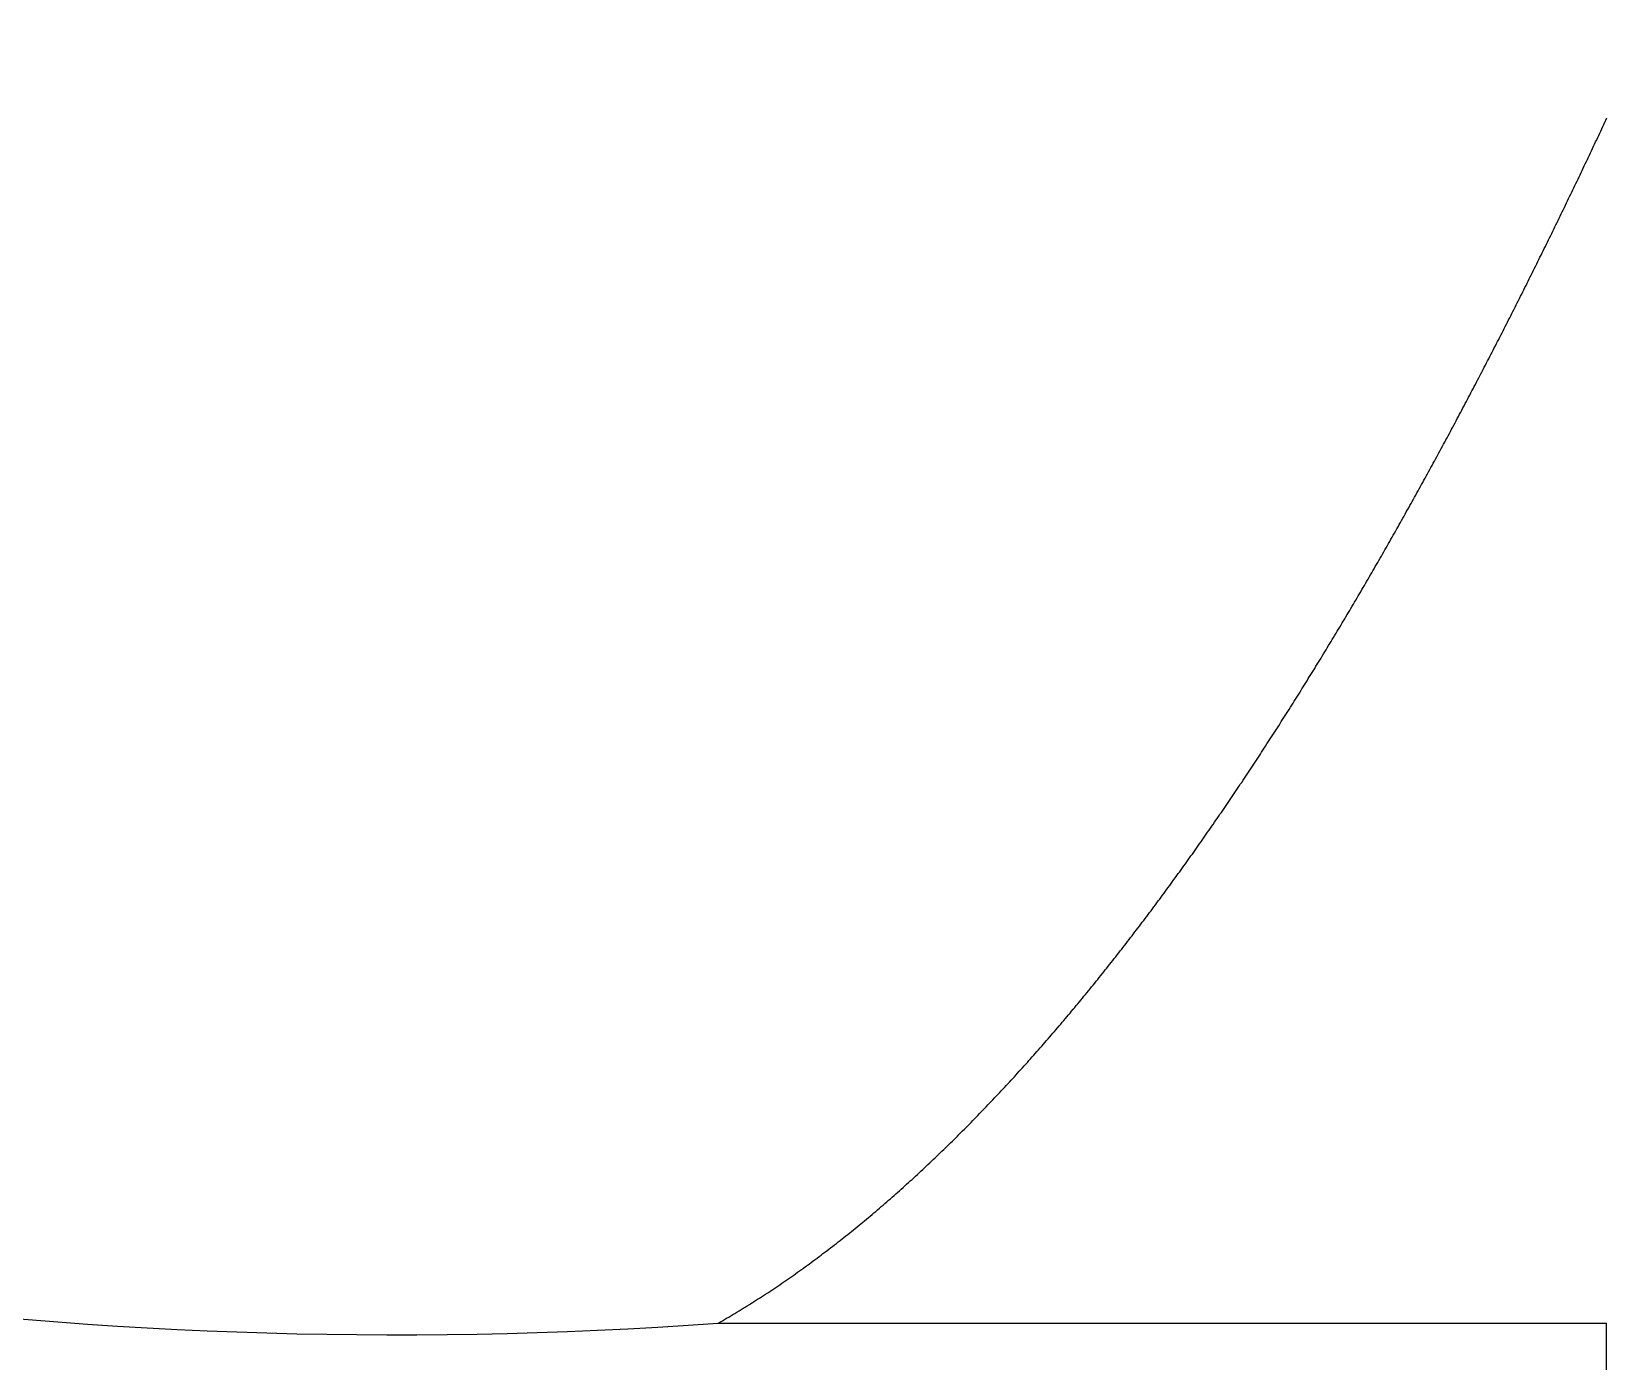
# Model space of a CAD drawing. Extents: x -12 to 116, y -14 to 98.
# Drawn here: x 37.13 to 39.917, y 32.479 to 34.832 of the extents above; entities that cross this region are included whole.
import ezdxf

# ---------------------------------------------------------------- set-up
doc = ezdxf.new("R2010")
doc.units = 0
doc.layers.get('0').update_dxf_attribs({"linetype": 'CONTINUOUS'})

msp = doc.modelspace()

# ---------------------------------------------------------------- linework, layer by layer
at = {"color": 7, "linetype": 'CONTINUOUS'}
for p in [(38.3454, 32.5465), (39.9171, 32.3839)]:
    msp.add_line(p, (39.9171, 32.5465), dxfattribs=at)
at = {"color": 7}
msp.add_polyline3d([(38.3454, 32.5465, 0), (38.3492, 32.5487, 0), (38.3529, 32.5508, 0), (38.3566, 32.5529, 0), (38.3603, 32.5551, 0), (38.3639, 32.5573, 0), (38.3676, 32.5594, 0), (38.3713, 32.5616, 0), (38.375, 32.5638, 0), (38.3786, 32.566, 0), (38.3823, 32.5682, 0), (38.386, 32.5705, 0), (38.3896, 32.5727, 0), (38.3932, 32.5749, 0), (38.3969, 32.5772, 0), (38.4005, 32.5795, 0), (38.4041, 32.5817, 0), (38.4078, 32.584, 0), (38.4114, 32.5863, 0), (38.415, 32.5886, 0), (38.4186, 32.5909, 0), (38.4222, 32.5932, 0), (38.4258, 32.5956, 0), (38.4293, 32.5979, 0), (38.4329, 32.6002, 0), (38.4365, 32.6026, 0), (38.4401, 32.605, 0), (38.4436, 32.6073, 0), (38.4472, 32.6097, 0), (38.4507, 32.6121, 0), (38.4543, 32.6145, 0), (38.4578, 32.6169, 0), (38.4613, 32.6193, 0), (38.4648, 32.6218, 0), (38.4684, 32.6242, 0), (38.4719, 32.6266, 0), (38.4754, 32.6291, 0), (38.4789, 32.6315, 0), (38.4824, 32.634, 0), (38.4859, 32.6365, 0), (38.4894, 32.639, 0), (38.4928, 32.6414, 0), (38.4963, 32.6439, 0), (38.4998, 32.6464, 0), (38.5032, 32.649, 0), (38.5067, 32.6515, 0), (38.5101, 32.654, 0), (38.5136, 32.6566, 0), (38.517, 32.6591, 0), (38.5205, 32.6616, 0), (38.5239, 32.6642, 0), (38.5273, 32.6668, 0), (38.5307, 32.6694, 0), (38.5341, 32.6719, 0), (38.5375, 32.6745, 0), (38.5409, 32.6771, 0), (38.5443, 32.6797, 0), (38.5477, 32.6823, 0), (38.5511, 32.685, 0), (38.5545, 32.6876, 0), (38.5578, 32.6902, 0), (38.5612, 32.6929, 0), (38.5646, 32.6955, 0), (38.5679, 32.6982, 0), (38.5713, 32.7008, 0), (38.5746, 32.7035, 0), (38.578, 32.7062, 0), (38.5813, 32.7088, 0), (38.5846, 32.7115, 0), (38.5879, 32.7142, 0), (38.5913, 32.7169, 0), (38.5946, 32.7196, 0), (38.5979, 32.7223, 0), (38.6012, 32.7251, 0), (38.6045, 32.7278, 0), (38.6078, 32.7305, 0), (38.611, 32.7333, 0), (38.6143, 32.736, 0), (38.6176, 32.7388, 0), (38.6209, 32.7415, 0), (38.6241, 32.7443, 0), (38.6274, 32.7471, 0), (38.6306, 32.7498, 0), (38.6339, 32.7526, 0), (38.6371, 32.7554, 0), (38.6404, 32.7582, 0), (38.6436, 32.761, 0), (38.6468, 32.7638, 0), (38.6501, 32.7666, 0), (38.6533, 32.7695, 0), (38.6565, 32.7723, 0), (38.6597, 32.7751, 0), (38.6629, 32.7779, 0), (38.6661, 32.7808, 0), (38.6693, 32.7836, 0), (38.6725, 32.7865, 0), (38.6756, 32.7894, 0), (38.6788, 32.7922, 0), (38.682, 32.7951, 0), (38.6852, 32.798, 0), (38.6883, 32.8008, 0), (38.6915, 32.8037, 0), (38.6946, 32.8066, 0), (38.6978, 32.8095, 0), (38.7009, 32.8124, 0), (38.7041, 32.8153, 0), (38.7072, 32.8182, 0), (38.7103, 32.8212, 0), (38.7134, 32.8241, 0), (38.7165, 32.827, 0), (38.7197, 32.83, 0), (38.7228, 32.8329, 0), (38.7259, 32.8358, 0), (38.729, 32.8388, 0), (38.7321, 32.8417, 0), (38.7351, 32.8447, 0), (38.7382, 32.8477, 0), (38.7413, 32.8506, 0), (38.7444, 32.8536, 0), (38.7475, 32.8566, 0), (38.7505, 32.8596, 0), (38.7536, 32.8626, 0), (38.7566, 32.8656, 0), (38.7597, 32.8686, 0), (38.7627, 32.8716, 0), (38.7658, 32.8746, 0), (38.7688, 32.8776, 0), (38.7718, 32.8806, 0), (38.7749, 32.8836, 0), (38.7779, 32.8866, 0), (38.7809, 32.8897, 0), (38.7839, 32.8927, 0), (38.7869, 32.8958, 0), (38.7899, 32.8988, 0), (38.7929, 32.9018, 0), (38.7959, 32.9049, 0), (38.7989, 32.908, 0), (38.8019, 32.911, 0), (38.8049, 32.9141, 0), (38.8079, 32.9172, 0), (38.8108, 32.9202, 0), (38.8138, 32.9233, 0), (38.8168, 32.9264, 0), (38.8197, 32.9295, 0), (38.8227, 32.9326, 0), (38.8256, 32.9357, 0), (38.8286, 32.9388, 0), (38.8315, 32.9419, 0), (38.8345, 32.945, 0), (38.8374, 32.9481, 0), (38.8403, 32.9512, 0), (38.8433, 32.9543, 0), (38.8462, 32.9575, 0), (38.8491, 32.9606, 0), (38.852, 32.9637, 0), (38.8549, 32.9669, 0), (38.8578, 32.97, 0), (38.8607, 32.9731, 0), (38.8636, 32.9763, 0), (38.8665, 32.9794, 0), (38.8694, 32.9826, 0), (38.8723, 32.9858, 0), (38.8752, 32.9889, 0), (38.878, 32.9921, 0), (38.8809, 32.9953, 0), (38.8838, 32.9984, 0), (38.8866, 33.0016, 0), (38.8895, 33.0048, 0), (38.8924, 33.008, 0), (38.8952, 33.0112, 0), (38.8981, 33.0144, 0), (38.9009, 33.0176, 0), (38.9037, 33.0208, 0), (38.9066, 33.024, 0), (38.9094, 33.0272, 0), (38.9122, 33.0304, 0), (38.9151, 33.0336, 0), (38.9179, 33.0368, 0), (38.9207, 33.04, 0), (38.9235, 33.0433, 0), (38.9263, 33.0465, 0), (38.9291, 33.0497, 0), (38.9319, 33.0529, 0), (38.9347, 33.0562, 0), (38.9375, 33.0594, 0), (38.9403, 33.0627, 0), (38.9431, 33.0659, 0), (38.9458, 33.0692, 0), (38.9486, 33.0724, 0), (38.9514, 33.0757, 0), (38.9542, 33.0789, 0), (38.9569, 33.0822, 0), (38.9597, 33.0855, 0), (38.9625, 33.0887, 0), (38.9652, 33.092, 0), (38.968, 33.0953, 0), (38.9707, 33.0986, 0), (38.9734, 33.1019, 0), (38.9762, 33.1051, 0), (38.9789, 33.1084, 0), (38.9816, 33.1117, 0), (38.9844, 33.115, 0), (38.9871, 33.1183, 0), (38.9898, 33.1216, 0), (38.9925, 33.1249, 0), (38.9953, 33.1282, 0), (38.998, 33.1315, 0), (39.0007, 33.1348, 0), (39.0034, 33.1382, 0), (39.0061, 33.1415, 0), (39.0088, 33.1448, 0), (39.0115, 33.1481, 0), (39.0141, 33.1515, 0), (39.0168, 33.1548, 0), (39.0195, 33.1581, 0), (39.0222, 33.1614, 0), (39.0249, 33.1648, 0), (39.0275, 33.1681, 0), (39.0302, 33.1715, 0), (39.0329, 33.1748, 0), (39.0355, 33.1782, 0), (39.0382, 33.1815, 0), (39.0408, 33.1849, 0), (39.0435, 33.1882, 0), (39.0461, 33.1916, 0), (39.0488, 33.195, 0), (39.0514, 33.1983, 0), (39.0541, 33.2017, 0), (39.0567, 33.2051, 0), (39.0593, 33.2084, 0), (39.0619, 33.2118, 0), (39.0646, 33.2152, 0), (39.0672, 33.2186, 0), (39.0698, 33.222, 0), (39.0724, 33.2253, 0), (39.075, 33.2287, 0), (39.0776, 33.2321, 0), (39.0802, 33.2355, 0), (39.0828, 33.2389, 0), (39.0854, 33.2423, 0), (39.088, 33.2457, 0), (39.0906, 33.2491, 0), (39.0932, 33.2525, 0), (39.0958, 33.2559, 0), (39.0984, 33.2593, 0), (39.1009, 33.2628, 0), (39.1035, 33.2662, 0), (39.1061, 33.2696, 0), (39.1087, 33.273, 0), (39.1112, 33.2764, 0), (39.1138, 33.2799, 0), (39.1163, 33.2833, 0), (39.1189, 33.2867, 0), (39.1214, 33.2902, 0), (39.124, 33.2936, 0), (39.1265, 33.297, 0), (39.1291, 33.3005, 0), (39.1316, 33.3039, 0), (39.1342, 33.3074, 0), (39.1367, 33.3108, 0), (39.1392, 33.3142, 0), (39.1418, 33.3177, 0), (39.1443, 33.3212, 0), (39.1468, 33.3246, 0), (39.1493, 33.3281, 0), (39.1518, 33.3315, 0), (39.1543, 33.335, 0), (39.1569, 33.3385, 0), (39.1594, 33.3419, 0), (39.1619, 33.3454, 0), (39.1644, 33.3489, 0), (39.1669, 33.3523, 0), (39.1694, 33.3558, 0), (39.1719, 33.3593, 0), (39.1743, 33.3628, 0), (39.1768, 33.3662, 0), (39.1793, 33.3697, 0), (39.1818, 33.3732, 0), (39.1843, 33.3767, 0), (39.1867, 33.3802, 0), (39.1892, 33.3837, 0), (39.1917, 33.3872, 0), (39.1941, 33.3907, 0), (39.1966, 33.3942, 0), (39.1991, 33.3977, 0), (39.2015, 33.4012, 0), (39.204, 33.4047, 0), (39.2064, 33.4082, 0), (39.2089, 33.4117, 0), (39.2113, 33.4152, 0), (39.2138, 33.4187, 0), (39.2162, 33.4222, 0), (39.2186, 33.4257, 0), (39.2211, 33.4292, 0), (39.2235, 33.4328, 0), (39.2259, 33.4363, 0), (39.2284, 33.4398, 0), (39.2308, 33.4433, 0), (39.2332, 33.4469, 0), (39.2356, 33.4504, 0), (39.238, 33.4539, 0), (39.2405, 33.4575, 0), (39.2429, 33.461, 0), (39.2453, 33.4645, 0), (39.2477, 33.4681, 0), (39.2501, 33.4716, 0), (39.2525, 33.4751, 0), (39.2549, 33.4787, 0), (39.2573, 33.4822, 0), (39.2597, 33.4858, 0), (39.262, 33.4893, 0), (39.2644, 33.4929, 0), (39.2668, 33.4964, 0), (39.2692, 33.5, 0), (39.2716, 33.5035, 0), (39.274, 33.5071, 0), (39.2763, 33.5107, 0), (39.2787, 33.5142, 0), (39.2811, 33.5178, 0), (39.2834, 33.5213, 0), (39.2858, 33.5249, 0), (39.2881, 33.5285, 0), (39.2905, 33.532, 0), (39.2929, 33.5356, 0), (39.2952, 33.5392, 0), (39.2976, 33.5428, 0), (39.2999, 33.5463, 0), (39.3023, 33.5499, 0), (39.3046, 33.5535, 0), (39.3069, 33.5571, 0), (39.3093, 33.5607, 0), (39.3116, 33.5642, 0), (39.3139, 33.5678, 0), (39.3163, 33.5714, 0), (39.3186, 33.575, 0), (39.3209, 33.5786, 0), (39.3232, 33.5822, 0), (39.3256, 33.5858, 0), (39.3279, 33.5894, 0), (39.3302, 33.593, 0), (39.3325, 33.5966, 0), (39.3348, 33.6002, 0), (39.3371, 33.6038, 0), (39.3394, 33.6074, 0), (39.3417, 33.611, 0), (39.344, 33.6146, 0), (39.3463, 33.6182, 0), (39.3486, 33.6218, 0), (39.3509, 33.6254, 0), (39.3532, 33.629, 0), (39.3555, 33.6326, 0), (39.3578, 33.6363, 0), (39.3601, 33.6399, 0), (39.3624, 33.6435, 0), (39.3646, 33.6471, 0), (39.3669, 33.6507, 0), (39.3692, 33.6544, 0), (39.3715, 33.658, 0), (39.3737, 33.6616, 0), (39.376, 33.6652, 0), (39.3783, 33.6689, 0), (39.3805, 33.6725, 0), (39.3828, 33.6761, 0), (39.385, 33.6798, 0), (39.3873, 33.6834, 0), (39.3895, 33.687, 0), (39.3918, 33.6907, 0), (39.394, 33.6943, 0), (39.3963, 33.6979, 0), (39.3985, 33.7016, 0), (39.4008, 33.7052, 0), (39.403, 33.7089, 0), (39.4053, 33.7125, 0), (39.4075, 33.7162, 0), (39.4097, 33.7198, 0), (39.412, 33.7235, 0), (39.4142, 33.7271, 0), (39.4164, 33.7308, 0), (39.4186, 33.7344, 0), (39.4209, 33.7381, 0), (39.4231, 33.7417, 0), (39.4253, 33.7454, 0), (39.4275, 33.749, 0), (39.4297, 33.7527, 0), (39.4319, 33.7564, 0), (39.4341, 33.76, 0), (39.4364, 33.7637, 0), (39.4386, 33.7674, 0), (39.4408, 33.771, 0), (39.443, 33.7747, 0), (39.4452, 33.7784, 0), (39.4474, 33.782, 0), (39.4496, 33.7857, 0), (39.4517, 33.7894, 0), (39.4539, 33.793, 0), (39.4561, 33.7967, 0), (39.4583, 33.8004, 0), (39.4605, 33.8041, 0), (39.4627, 33.8078, 0), (39.4649, 33.8114, 0), (39.467, 33.8151, 0), (39.4692, 33.8188, 0), (39.4714, 33.8225, 0), (39.4736, 33.8262, 0), (39.4757, 33.8299, 0), (39.4779, 33.8335, 0), (39.4801, 33.8372, 0), (39.4822, 33.8409, 0), (39.4844, 33.8446, 0), (39.4865, 33.8483, 0), (39.4887, 33.852, 0), (39.4908, 33.8557, 0), (39.493, 33.8594, 0), (39.4952, 33.8631, 0), (39.4973, 33.8668, 0), (39.4994, 33.8705, 0), (39.5016, 33.8742, 0), (39.5037, 33.8779, 0), (39.5059, 33.8816, 0), (39.508, 33.8853, 0), (39.5102, 33.889, 0), (39.5123, 33.8927, 0), (39.5144, 33.8964, 0), (39.5166, 33.9001, 0), (39.5187, 33.9038, 0), (39.5208, 33.9075, 0), (39.5229, 33.9113, 0), (39.5251, 33.915, 0), (39.5272, 33.9187, 0), (39.5293, 33.9224, 0), (39.5314, 33.9261, 0), (39.5335, 33.9298, 0), (39.5356, 33.9336, 0), (39.5378, 33.9373, 0), (39.5399, 33.941, 0), (39.542, 33.9447, 0), (39.5441, 33.9484, 0), (39.5462, 33.9522, 0), (39.5483, 33.9559, 0), (39.5504, 33.9596, 0), (39.5525, 33.9633, 0), (39.5546, 33.9671, 0), (39.5567, 33.9708, 0), (39.5588, 33.9745, 0), (39.5609, 33.9783, 0), (39.5629, 33.982, 0), (39.565, 33.9857, 0), (39.5671, 33.9895, 0), (39.5692, 33.9932, 0), (39.5713, 33.9969, 0), (39.5734, 34.0007, 0), (39.5754, 34.0044, 0), (39.5775, 34.0082, 0), (39.5796, 34.0119, 0), (39.5817, 34.0156, 0), (39.5837, 34.0194, 0), (39.5858, 34.0231, 0), (39.5879, 34.0269, 0), (39.5899, 34.0306, 0), (39.592, 34.0344, 0), (39.5941, 34.0381, 0), (39.5961, 34.0419, 0), (39.5982, 34.0456, 0), (39.6002, 34.0494, 0), (39.6023, 34.0531, 0), (39.6043, 34.0569, 0), (39.6064, 34.0606, 0), (39.6084, 34.0644, 0), (39.6105, 34.0681, 0), (39.6125, 34.0719, 0), (39.6146, 34.0756, 0), (39.6166, 34.0794, 0), (39.6187, 34.0832, 0), (39.6207, 34.0869, 0), (39.6227, 34.0907, 0), (39.6248, 34.0944, 0), (39.6268, 34.0982, 0), (39.6288, 34.102, 0), (39.6309, 34.1057, 0), (39.6329, 34.1095, 0), (39.6349, 34.1133, 0), (39.637, 34.117, 0), (39.639, 34.1208, 0), (39.641, 34.1246, 0), (39.643, 34.1283, 0), (39.645, 34.1321, 0), (39.6471, 34.1359, 0), (39.6491, 34.1397, 0), (39.6511, 34.1434, 0), (39.6531, 34.1472, 0), (39.6551, 34.151, 0), (39.6571, 34.1548, 0), (39.6591, 34.1585, 0), (39.6611, 34.1623, 0), (39.6631, 34.1661, 0), (39.6651, 34.1699, 0), (39.6671, 34.1737, 0), (39.6691, 34.1774, 0), (39.6711, 34.1812, 0), (39.6731, 34.185, 0), (39.6751, 34.1888, 0), (39.6771, 34.1926, 0), (39.6791, 34.1964, 0), (39.6811, 34.2002, 0), (39.6831, 34.2039, 0), (39.685, 34.2077, 0), (39.687, 34.2115, 0), (39.689, 34.2153, 0), (39.691, 34.2191, 0), (39.693, 34.2229, 0), (39.6949, 34.2267, 0), (39.6969, 34.2305, 0), (39.6989, 34.2343, 0), (39.7009, 34.2381, 0), (39.7028, 34.2419, 0), (39.7048, 34.2457, 0), (39.7068, 34.2495, 0), (39.7087, 34.2533, 0), (39.7107, 34.2571, 0), (39.7127, 34.2609, 0), (39.7146, 34.2647, 0), (39.7166, 34.2685, 0), (39.7185, 34.2723, 0), (39.7205, 34.2761, 0), (39.7225, 34.2799, 0), (39.7244, 34.2837, 0), (39.7264, 34.2875, 0), (39.7283, 34.2913, 0), (39.7303, 34.2951, 0), (39.7322, 34.2989, 0), (39.7342, 34.3027, 0), (39.7361, 34.3065, 0), (39.738, 34.3103, 0), (39.74, 34.3142, 0), (39.7419, 34.318, 0), (39.7439, 34.3218, 0), (39.7458, 34.3256, 0), (39.7477, 34.3294, 0), (39.7497, 34.3332, 0), (39.7516, 34.337, 0), (39.7535, 34.3409, 0), (39.7555, 34.3447, 0), (39.7574, 34.3485, 0), (39.7593, 34.3523, 0), (39.7612, 34.3561, 0), (39.7632, 34.36, 0), (39.7651, 34.3638, 0), (39.767, 34.3676, 0), (39.7689, 34.3714, 0), (39.7708, 34.3752, 0), (39.7727, 34.3791, 0), (39.7747, 34.3829, 0), (39.7766, 34.3867, 0), (39.7785, 34.3906, 0), (39.7804, 34.3944, 0), (39.7823, 34.3982, 0), (39.7842, 34.402, 0), (39.7861, 34.4059, 0), (39.788, 34.4097, 0), (39.7899, 34.4135, 0), (39.7918, 34.4174, 0), (39.7937, 34.4212, 0), (39.7956, 34.425, 0), (39.7975, 34.4289, 0), (39.7994, 34.4327, 0), (39.8013, 34.4365, 0), (39.8032, 34.4404, 0), (39.8051, 34.4442, 0), (39.807, 34.448, 0), (39.8089, 34.4519, 0), (39.8108, 34.4557, 0), (39.8126, 34.4596, 0), (39.8145, 34.4634, 0), (39.8164, 34.4672, 0), (39.8183, 34.4711, 0), (39.8202, 34.4749, 0), (39.822, 34.4788, 0), (39.8239, 34.4826, 0), (39.8258, 34.4865, 0), (39.8277, 34.4903, 0), (39.8295, 34.4941, 0), (39.8314, 34.498, 0), (39.8333, 34.5018, 0), (39.8352, 34.5057, 0), (39.837, 34.5095, 0), (39.8389, 34.5134, 0), (39.8408, 34.5172, 0), (39.8426, 34.5211, 0), (39.8445, 34.5249, 0), (39.8463, 34.5288, 0), (39.8482, 34.5326, 0), (39.8501, 34.5365, 0), (39.8519, 34.5403, 0), (39.8538, 34.5442, 0), (39.8556, 34.5481, 0), (39.8575, 34.5519, 0), (39.8593, 34.5558, 0), (39.8612, 34.5596, 0), (39.863, 34.5635, 0), (39.8649, 34.5673, 0), (39.8667, 34.5712, 0), (39.8686, 34.5751, 0), (39.8704, 34.5789, 0), (39.8722, 34.5828, 0), (39.8741, 34.5866, 0), (39.8759, 34.5905, 0), (39.8778, 34.5944, 0), (39.8796, 34.5982, 0), (39.8814, 34.6021, 0), (39.8833, 34.6059, 0), (39.8851, 34.6098, 0), (39.8869, 34.6137, 0), (39.8888, 34.6175, 0), (39.8906, 34.6214, 0), (39.8924, 34.6253, 0), (39.8942, 34.6291, 0), (39.8961, 34.633, 0), (39.8979, 34.6369, 0), (39.8997, 34.6408, 0), (39.9015, 34.6446, 0), (39.9034, 34.6485, 0), (39.9052, 34.6524, 0), (39.907, 34.6562, 0), (39.9088, 34.6601, 0), (39.9106, 34.664, 0), (39.9124, 34.6679, 0), (39.9142, 34.6717, 0), (39.9161, 34.6756, 0), (39.9179, 34.6795, 0)], dxfattribs=at)
at = {"color": 7, "linetype": 'CONTINUOUS'}
msp.add_arc((37.7752, 40.3839), 7.8581, 224.94938, 274.16165, dxfattribs=at)

doc.saveas('drawing.dxf')
